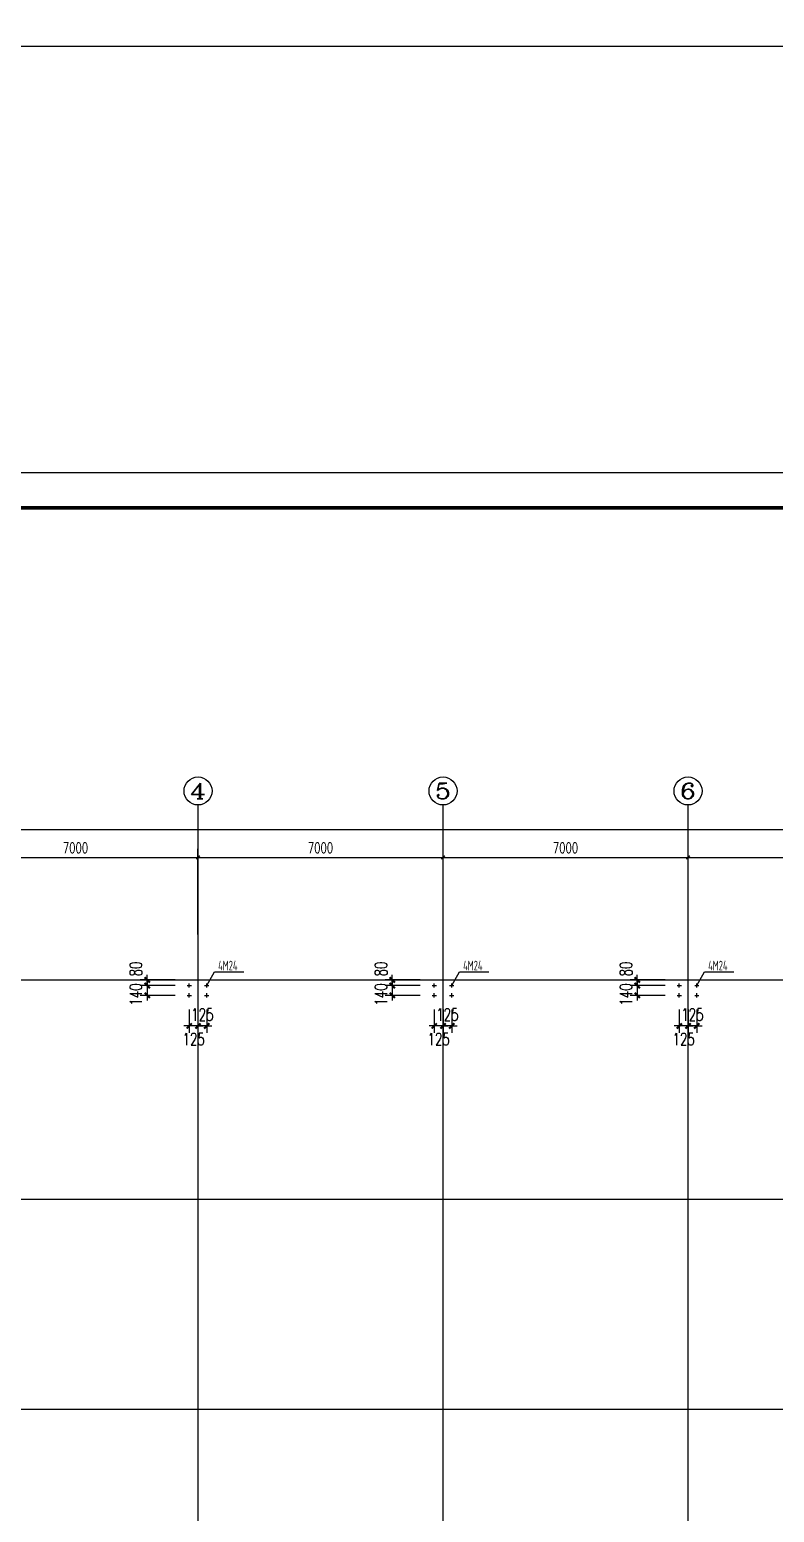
# Model space of a CAD drawing. Extents: x -17471 to 313636, y -71590 to 757901.
# Drawn here: x 215896 to 237172, y 298660 to 341025 of the extents above; entities that cross this region are included whole.
import ezdxf
from ezdxf.enums import TextEntityAlignment as Align

# ---------------------------------------------------------------- set-up
doc = ezdxf.new("R2010")
doc.units = 0
doc.header["$LTSCALE"] = 1000
doc.header["$MEASUREMENT"] = 0
for name, color, linetype in [('AXIS', 3, 'Continuous'), ('AXIS_TEXT', 7, 'Continuous'), ('DOTE', 1, 'Continuous'), ('PUB_DIM', 3, 'Continuous'), ('PUB_TITLE', 4, 'Continuous')]:
    doc.layers.add(name, color=color, linetype=linetype)
doc.styles.add('_SIMPLEX', font='sysz.shx', dxfattribs={"width": 0.8, "bigfont": 'syfs.shx'})
doc.styles.add('_TCH_AXIS', font='COMPLEX', dxfattribs={"bigfont": 'GBCBIG'})
doc.styles.add('_TCH_DIM_T3', font='SIMPLEX', dxfattribs={"width": 0.705882, "bigfont": 'GBCBIG'})
doc.styles.add('COMPLEX', font='COMPLEX')
doc.dimstyles.new('_TCH_ARCH&&100', dxfattribs={"dimtxt": 297.5, "dimasz": 100, "dimexe": 250, "dimexo": 300, "dimgap": 126.25, "dimtad": 1, "dimdec": 0, "dimzin": 0, "dimdsep": 46, "dimtxsty": '_TCH_DIM_T3', "dimblk": 'ARCHTICK', "dimcen": 0.09, "dimclrt": 7, "dimazin": 2, "dimtfac": 1, "dimtdec": 0, "dimtix": 1, "dimtmove": 2, "dimatfit": 3, "dimfxl": 0, "dimtolj": 1, "dimtzin": 0, "dimarcsym": 0})
doc.dimstyles.new('_TCH_ARCH&&150', dxfattribs={"dimtxt": 446.25, "dimasz": 150, "dimexe": 375, "dimexo": 450, "dimgap": 189.375, "dimtad": 1, "dimdec": 0, "dimzin": 0, "dimdsep": 46, "dimtxsty": '_TCH_DIM_T3', "dimblk": 'ARCHTICK', "dimcen": 0.09, "dimclrt": 7, "dimazin": 2, "dimtfac": 1, "dimtdec": 0, "dimtix": 1, "dimtmove": 2, "dimatfit": 3, "dimfxl": 0, "dimtolj": 1, "dimtzin": 0, "dimarcsym": 0})

# ---------------------------------------------------------------- blocks, each defined once
blk = doc.blocks.new('_ArchTick')
at = {"color": 0, "linetype": 'ByBlock', "const_width": 0.4}
blk.add_lwpolyline([(-0.5, -0.5), (0.5, 0.5)], dxfattribs=at)
blk = doc.blocks.new('*D421')
at = {"layer": 'Defpoints', "color": 0, "transparency": 16777216}
for p in [(220456, 313712), (219256, 313432), (220456, 313432)]:
    blk.add_point(p, dxfattribs=at)
at = {"layer": 'PUB_DIM', "color": 0, "lineweight": -2, "transparency": 16777216}
for p, q in [((220056, 313712), (219056, 313712)), ((219256, 313712), (219256, 313862)), ((219256, 313712), (219256, 313432)), ((220056, 313432), (219056, 313432)), ((219256, 313432), (219256, 313282))]:
    blk.add_line(p, q, dxfattribs=at)
at = {"layer": 'PUB_DIM', "color": 0, "lineweight": -2, "transparency": 16777216, "xscale": 150, "yscale": 150, "zscale": 150}
for p, rotation in [((219256, 313712), 270), ((219256, 313432), 90)]:
    blk.add_blockref('_ArchTick', p, dxfattribs=dict(at, rotation=rotation))
at = {"layer": 'PUB_DIM', "color": 7, "transparency": 16777216, "insert": (218931, 313457), "char_height": 350, "attachment_point": 5, "rotation": 90, "style": '_TCH_DIM_T3'}
blk.add_mtext('\\A1;140', dxfattribs=at)
blk = doc.blocks.new('*D422')
at = {"layer": 'Defpoints', "color": 0, "transparency": 16777216}
for p in [(219256, 313712), (220456, 313872), (220456, 313712)]:
    blk.add_point(p, dxfattribs=at)
at = {"layer": 'PUB_DIM', "color": 0, "lineweight": -2, "transparency": 16777216}
for p, q in [((219256, 313872), (219256, 314022)), ((220056, 313872), (219056, 313872)), ((220056, 313712), (219056, 313712)), ((219256, 313872), (219256, 313712)), ((219256, 313712), (219256, 313562))]:
    blk.add_line(p, q, dxfattribs=at)
at = {"layer": 'PUB_DIM', "color": 0, "lineweight": -2, "transparency": 16777216, "xscale": 150, "yscale": 150, "zscale": 150}
for p, rotation in [((219256, 313872), 270), ((219256, 313712), 90)]:
    blk.add_blockref('_ArchTick', p, dxfattribs=dict(at, rotation=rotation))
at = {"layer": 'PUB_DIM', "color": 7, "transparency": 16777216, "insert": (218931, 314186), "char_height": 350, "attachment_point": 5, "rotation": 90, "style": '_TCH_DIM_T3'}
blk.add_mtext('\\A1;80', dxfattribs=at)
blk = doc.blocks.new('*D423')
at = {"layer": 'Defpoints', "color": 0, "transparency": 16777216}
for p in [(220706, 313432), (220956, 313432), (220706, 312559)]:
    blk.add_point(p, dxfattribs=at)
at = {"layer": 'PUB_DIM', "color": 0, "lineweight": -2, "transparency": 16777216}
for p, q in [((220706, 313032), (220706, 312359)), ((220956, 313032), (220956, 312359)), ((220706, 312559), (220556, 312559)), ((220956, 312559), (220706, 312559)), ((220956, 312559), (221106, 312559))]:
    blk.add_line(p, q, dxfattribs=at)
at = {"layer": 'PUB_DIM', "color": 0, "lineweight": -2, "transparency": 16777216, "xscale": 150, "yscale": 150, "zscale": 150}
blk.add_blockref('_ArchTick', (220706, 312559), dxfattribs=at)
at = {"layer": 'PUB_DIM', "color": 0, "lineweight": -2, "transparency": 16777216, "xscale": 150, "yscale": 150, "zscale": 150, "rotation": 180}
blk.add_blockref('_ArchTick', (220956, 312559), dxfattribs=at)
at = {"layer": 'PUB_DIM', "color": 7, "transparency": 16777216, "insert": (220831, 312884), "char_height": 350, "attachment_point": 5, "style": '_TCH_DIM_T3'}
blk.add_mtext('\\A1;125', dxfattribs=at)
blk = doc.blocks.new('*D424')
at = {"layer": 'Defpoints', "color": 0, "transparency": 16777216}
for p in [(220456, 313432), (220706, 313432), (220456, 312559)]:
    blk.add_point(p, dxfattribs=at)
at = {"layer": 'PUB_DIM', "color": 0, "lineweight": -2, "transparency": 16777216}
for p, q in [((220456, 313032), (220456, 312359)), ((220706, 313032), (220706, 312359)), ((220456, 312559), (220306, 312559)), ((220706, 312559), (220456, 312559)), ((220706, 312559), (220856, 312559))]:
    blk.add_line(p, q, dxfattribs=at)
at = {"layer": 'PUB_DIM', "color": 0, "lineweight": -2, "transparency": 16777216, "xscale": 150, "yscale": 150, "zscale": 150}
blk.add_blockref('_ArchTick', (220456, 312559), dxfattribs=at)
at = {"layer": 'PUB_DIM', "color": 0, "lineweight": -2, "transparency": 16777216, "xscale": 150, "yscale": 150, "zscale": 150, "rotation": 180}
blk.add_blockref('_ArchTick', (220706, 312559), dxfattribs=at)
at = {"layer": 'PUB_DIM', "color": 7, "transparency": 16777216, "insert": (220581, 312180), "char_height": 350, "attachment_point": 5, "style": '_TCH_DIM_T3'}
blk.add_mtext('\\A1;125', dxfattribs=at)
blk = doc.blocks.new('*D425')
at = {"layer": 'Defpoints', "color": 0, "transparency": 16777216}
for p in [(227456, 313712), (226256, 313432), (227456, 313432)]:
    blk.add_point(p, dxfattribs=at)
at = {"layer": 'PUB_DIM', "color": 0, "lineweight": -2, "transparency": 16777216}
for p, q in [((227056, 313712), (226056, 313712)), ((226256, 313712), (226256, 313862)), ((226256, 313712), (226256, 313432)), ((227056, 313432), (226056, 313432)), ((226256, 313432), (226256, 313282))]:
    blk.add_line(p, q, dxfattribs=at)
at = {"layer": 'PUB_DIM', "color": 0, "lineweight": -2, "transparency": 16777216, "xscale": 150, "yscale": 150, "zscale": 150}
for p, rotation in [((226256, 313712), 270), ((226256, 313432), 90)]:
    blk.add_blockref('_ArchTick', p, dxfattribs=dict(at, rotation=rotation))
at = {"layer": 'PUB_DIM', "color": 7, "transparency": 16777216, "insert": (225931, 313457), "char_height": 350, "attachment_point": 5, "rotation": 90, "style": '_TCH_DIM_T3'}
blk.add_mtext('\\A1;140', dxfattribs=at)
blk = doc.blocks.new('*D426')
at = {"layer": 'Defpoints', "color": 0, "transparency": 16777216}
for p in [(226256, 313712), (227456, 313872), (227456, 313712)]:
    blk.add_point(p, dxfattribs=at)
at = {"layer": 'PUB_DIM', "color": 0, "lineweight": -2, "transparency": 16777216}
for p, q in [((226256, 313872), (226256, 314022)), ((227056, 313872), (226056, 313872)), ((227056, 313712), (226056, 313712)), ((226256, 313872), (226256, 313712)), ((226256, 313712), (226256, 313562))]:
    blk.add_line(p, q, dxfattribs=at)
at = {"layer": 'PUB_DIM', "color": 0, "lineweight": -2, "transparency": 16777216, "xscale": 150, "yscale": 150, "zscale": 150}
for p, rotation in [((226256, 313872), 270), ((226256, 313712), 90)]:
    blk.add_blockref('_ArchTick', p, dxfattribs=dict(at, rotation=rotation))
at = {"layer": 'PUB_DIM', "color": 7, "transparency": 16777216, "insert": (225931, 314186), "char_height": 350, "attachment_point": 5, "rotation": 90, "style": '_TCH_DIM_T3'}
blk.add_mtext('\\A1;80', dxfattribs=at)
blk = doc.blocks.new('*D427')
at = {"layer": 'Defpoints', "color": 0, "transparency": 16777216}
for p in [(227706, 313432), (227956, 313432), (227706, 312559)]:
    blk.add_point(p, dxfattribs=at)
at = {"layer": 'PUB_DIM', "color": 0, "lineweight": -2, "transparency": 16777216}
for p, q in [((227706, 313032), (227706, 312359)), ((227956, 313032), (227956, 312359)), ((227706, 312559), (227556, 312559)), ((227956, 312559), (227706, 312559)), ((227956, 312559), (228106, 312559))]:
    blk.add_line(p, q, dxfattribs=at)
at = {"layer": 'PUB_DIM', "color": 0, "lineweight": -2, "transparency": 16777216, "xscale": 150, "yscale": 150, "zscale": 150}
blk.add_blockref('_ArchTick', (227706, 312559), dxfattribs=at)
at = {"layer": 'PUB_DIM', "color": 0, "lineweight": -2, "transparency": 16777216, "xscale": 150, "yscale": 150, "zscale": 150, "rotation": 180}
blk.add_blockref('_ArchTick', (227956, 312559), dxfattribs=at)
at = {"layer": 'PUB_DIM', "color": 7, "transparency": 16777216, "insert": (227831, 312884), "char_height": 350, "attachment_point": 5, "style": '_TCH_DIM_T3'}
blk.add_mtext('\\A1;125', dxfattribs=at)
blk = doc.blocks.new('*D428')
at = {"layer": 'Defpoints', "color": 0, "transparency": 16777216}
for p in [(227456, 313432), (227706, 313432), (227456, 312559)]:
    blk.add_point(p, dxfattribs=at)
at = {"layer": 'PUB_DIM', "color": 0, "lineweight": -2, "transparency": 16777216}
for p, q in [((227456, 313032), (227456, 312359)), ((227706, 313032), (227706, 312359)), ((227456, 312559), (227306, 312559)), ((227706, 312559), (227456, 312559)), ((227706, 312559), (227856, 312559))]:
    blk.add_line(p, q, dxfattribs=at)
at = {"layer": 'PUB_DIM', "color": 0, "lineweight": -2, "transparency": 16777216, "xscale": 150, "yscale": 150, "zscale": 150}
blk.add_blockref('_ArchTick', (227456, 312559), dxfattribs=at)
at = {"layer": 'PUB_DIM', "color": 0, "lineweight": -2, "transparency": 16777216, "xscale": 150, "yscale": 150, "zscale": 150, "rotation": 180}
blk.add_blockref('_ArchTick', (227706, 312559), dxfattribs=at)
at = {"layer": 'PUB_DIM', "color": 7, "transparency": 16777216, "insert": (227581, 312180), "char_height": 350, "attachment_point": 5, "style": '_TCH_DIM_T3'}
blk.add_mtext('\\A1;125', dxfattribs=at)
blk = doc.blocks.new('*D429')
at = {"layer": 'Defpoints', "color": 0, "transparency": 16777216}
for p in [(234456, 313712), (233256, 313432), (234456, 313432)]:
    blk.add_point(p, dxfattribs=at)
at = {"layer": 'PUB_DIM', "color": 0, "lineweight": -2, "transparency": 16777216}
for p, q in [((234056, 313712), (233056, 313712)), ((233256, 313712), (233256, 313862)), ((233256, 313712), (233256, 313432)), ((234056, 313432), (233056, 313432)), ((233256, 313432), (233256, 313282))]:
    blk.add_line(p, q, dxfattribs=at)
at = {"layer": 'PUB_DIM', "color": 0, "lineweight": -2, "transparency": 16777216, "xscale": 150, "yscale": 150, "zscale": 150}
for p, rotation in [((233256, 313712), 270), ((233256, 313432), 90)]:
    blk.add_blockref('_ArchTick', p, dxfattribs=dict(at, rotation=rotation))
at = {"layer": 'PUB_DIM', "color": 7, "transparency": 16777216, "insert": (232931, 313457), "char_height": 350, "attachment_point": 5, "rotation": 90, "style": '_TCH_DIM_T3'}
blk.add_mtext('\\A1;140', dxfattribs=at)
blk = doc.blocks.new('*D430')
at = {"layer": 'Defpoints', "color": 0, "transparency": 16777216}
for p in [(233256, 313712), (234456, 313872), (234456, 313712)]:
    blk.add_point(p, dxfattribs=at)
at = {"layer": 'PUB_DIM', "color": 0, "lineweight": -2, "transparency": 16777216}
for p, q in [((233256, 313872), (233256, 314022)), ((234056, 313872), (233056, 313872)), ((234056, 313712), (233056, 313712)), ((233256, 313872), (233256, 313712)), ((233256, 313712), (233256, 313562))]:
    blk.add_line(p, q, dxfattribs=at)
at = {"layer": 'PUB_DIM', "color": 0, "lineweight": -2, "transparency": 16777216, "xscale": 150, "yscale": 150, "zscale": 150}
for p, rotation in [((233256, 313872), 270), ((233256, 313712), 90)]:
    blk.add_blockref('_ArchTick', p, dxfattribs=dict(at, rotation=rotation))
at = {"layer": 'PUB_DIM', "color": 7, "transparency": 16777216, "insert": (232931, 314186), "char_height": 350, "attachment_point": 5, "rotation": 90, "style": '_TCH_DIM_T3'}
blk.add_mtext('\\A1;80', dxfattribs=at)
blk = doc.blocks.new('*D431')
at = {"layer": 'Defpoints', "color": 0, "transparency": 16777216}
for p in [(234706, 313432), (234956, 313432), (234706, 312559)]:
    blk.add_point(p, dxfattribs=at)
at = {"layer": 'PUB_DIM', "color": 0, "lineweight": -2, "transparency": 16777216}
for p, q in [((234706, 313032), (234706, 312359)), ((234956, 313032), (234956, 312359)), ((234706, 312559), (234556, 312559)), ((234956, 312559), (234706, 312559)), ((234956, 312559), (235106, 312559))]:
    blk.add_line(p, q, dxfattribs=at)
at = {"layer": 'PUB_DIM', "color": 0, "lineweight": -2, "transparency": 16777216, "xscale": 150, "yscale": 150, "zscale": 150}
blk.add_blockref('_ArchTick', (234706, 312559), dxfattribs=at)
at = {"layer": 'PUB_DIM', "color": 0, "lineweight": -2, "transparency": 16777216, "xscale": 150, "yscale": 150, "zscale": 150, "rotation": 180}
blk.add_blockref('_ArchTick', (234956, 312559), dxfattribs=at)
at = {"layer": 'PUB_DIM', "color": 7, "transparency": 16777216, "insert": (234831, 312884), "char_height": 350, "attachment_point": 5, "style": '_TCH_DIM_T3'}
blk.add_mtext('\\A1;125', dxfattribs=at)
blk = doc.blocks.new('*D432')
at = {"layer": 'Defpoints', "color": 0, "transparency": 16777216}
for p in [(234456, 313432), (234706, 313432), (234456, 312559)]:
    blk.add_point(p, dxfattribs=at)
at = {"layer": 'PUB_DIM', "color": 0, "lineweight": -2, "transparency": 16777216}
for p, q in [((234456, 313032), (234456, 312359)), ((234706, 313032), (234706, 312359)), ((234456, 312559), (234306, 312559)), ((234706, 312559), (234456, 312559)), ((234706, 312559), (234856, 312559))]:
    blk.add_line(p, q, dxfattribs=at)
at = {"layer": 'PUB_DIM', "color": 0, "lineweight": -2, "transparency": 16777216, "xscale": 150, "yscale": 150, "zscale": 150}
blk.add_blockref('_ArchTick', (234456, 312559), dxfattribs=at)
at = {"layer": 'PUB_DIM', "color": 0, "lineweight": -2, "transparency": 16777216, "xscale": 150, "yscale": 150, "zscale": 150, "rotation": 180}
blk.add_blockref('_ArchTick', (234706, 312559), dxfattribs=at)
at = {"layer": 'PUB_DIM', "color": 7, "transparency": 16777216, "insert": (234581, 312180), "char_height": 350, "attachment_point": 5, "style": '_TCH_DIM_T3'}
blk.add_mtext('\\A1;125', dxfattribs=at)
blk = doc.blocks.new('*D1782')
at = {"layer": 'AXIS', "color": 0, "lineweight": -2, "transparency": 16777216}
for p, q in [((213706, 315172), (213706, 317622)), ((213706, 317372), (220706, 317372)), ((220706, 315172), (220706, 317622))]:
    blk.add_line(p, q, dxfattribs=at)
at = {"layer": 'Defpoints', "color": 0, "transparency": 16777216}
for p in [(220706, 317372), (213706, 314872), (220706, 314872)]:
    blk.add_point(p, dxfattribs=at)
at = {"layer": 'AXIS', "color": 0, "lineweight": -2, "transparency": 16777216, "xscale": 100, "yscale": 100, "zscale": 100, "rotation": 180}
blk.add_blockref('_ArchTick', (213706, 317372), dxfattribs=at)
at = {"layer": 'AXIS', "color": 0, "lineweight": -2, "transparency": 16777216, "xscale": 100, "yscale": 100, "zscale": 100}
blk.add_blockref('_ArchTick', (220706, 317372), dxfattribs=at)
at = {"layer": 'AXIS', "color": 7, "transparency": 16777216, "insert": (217206, 317647), "char_height": 297.5, "attachment_point": 5, "style": '_TCH_DIM_T3'}
blk.add_mtext('\\A1;7000', dxfattribs=at)
blk = doc.blocks.new('*D1783')
at = {"layer": 'AXIS', "color": 0, "lineweight": -2, "transparency": 16777216}
for p, q in [((220706, 315172), (220706, 317622)), ((220706, 317372), (227706, 317372)), ((227706, 315172), (227706, 317622))]:
    blk.add_line(p, q, dxfattribs=at)
at = {"layer": 'Defpoints', "color": 0, "transparency": 16777216}
for p in [(227706, 317372), (220706, 314872), (227706, 314872)]:
    blk.add_point(p, dxfattribs=at)
at = {"layer": 'AXIS', "color": 0, "lineweight": -2, "transparency": 16777216, "xscale": 100, "yscale": 100, "zscale": 100, "rotation": 180}
blk.add_blockref('_ArchTick', (220706, 317372), dxfattribs=at)
at = {"layer": 'AXIS', "color": 0, "lineweight": -2, "transparency": 16777216, "xscale": 100, "yscale": 100, "zscale": 100}
blk.add_blockref('_ArchTick', (227706, 317372), dxfattribs=at)
at = {"layer": 'AXIS', "color": 7, "transparency": 16777216, "insert": (224206, 317647), "char_height": 297.5, "attachment_point": 5, "style": '_TCH_DIM_T3'}
blk.add_mtext('\\A1;7000', dxfattribs=at)
blk = doc.blocks.new('*D1784')
at = {"layer": 'AXIS', "color": 0, "lineweight": -2, "transparency": 16777216}
for p, q in [((227706, 315172), (227706, 317622)), ((227706, 317372), (234706, 317372)), ((234706, 315172), (234706, 317622))]:
    blk.add_line(p, q, dxfattribs=at)
at = {"layer": 'Defpoints', "color": 0, "transparency": 16777216}
for p in [(234706, 317372), (227706, 314872), (234706, 314872)]:
    blk.add_point(p, dxfattribs=at)
at = {"layer": 'AXIS', "color": 0, "lineweight": -2, "transparency": 16777216, "xscale": 100, "yscale": 100, "zscale": 100, "rotation": 180}
blk.add_blockref('_ArchTick', (227706, 317372), dxfattribs=at)
at = {"layer": 'AXIS', "color": 0, "lineweight": -2, "transparency": 16777216, "xscale": 100, "yscale": 100, "zscale": 100}
blk.add_blockref('_ArchTick', (234706, 317372), dxfattribs=at)
at = {"layer": 'AXIS', "color": 7, "transparency": 16777216, "insert": (231206, 317647), "char_height": 297.5, "attachment_point": 5, "style": '_TCH_DIM_T3'}
blk.add_mtext('\\A1;7000', dxfattribs=at)
blk = doc.blocks.new('*D1785')
at = {"layer": 'AXIS', "color": 0, "lineweight": -2, "transparency": 16777216}
for p, q in [((234706, 315172), (234706, 317622)), ((234706, 317372), (241706, 317372)), ((241706, 315172), (241706, 317622))]:
    blk.add_line(p, q, dxfattribs=at)
at = {"layer": 'Defpoints', "color": 0, "transparency": 16777216}
for p in [(241706, 317372), (234706, 314872), (241706, 314872)]:
    blk.add_point(p, dxfattribs=at)
at = {"layer": 'AXIS', "color": 0, "lineweight": -2, "transparency": 16777216, "xscale": 100, "yscale": 100, "zscale": 100, "rotation": 180}
blk.add_blockref('_ArchTick', (234706, 317372), dxfattribs=at)
at = {"layer": 'AXIS', "color": 0, "lineweight": -2, "transparency": 16777216, "xscale": 100, "yscale": 100, "zscale": 100}
blk.add_blockref('_ArchTick', (241706, 317372), dxfattribs=at)
at = {"layer": 'AXIS', "color": 7, "transparency": 16777216, "insert": (238206, 317647), "char_height": 297.5, "attachment_point": 5, "style": '_TCH_DIM_T3'}
blk.add_mtext('\\A1;7000', dxfattribs=at)
blk = doc.blocks.new('*D1794')
at = {"layer": 'AXIS', "color": 0, "lineweight": -2, "transparency": 16777216}
for p, q in [((199706, 315172), (199706, 318422)), ((199706, 318172), (297706, 318172)), ((297706, 315172), (297706, 318422))]:
    blk.add_line(p, q, dxfattribs=at)
at = {"layer": 'Defpoints', "color": 0, "transparency": 16777216}
for p in [(297706, 318172), (199706, 314872), (297706, 314872)]:
    blk.add_point(p, dxfattribs=at)
at = {"layer": 'AXIS', "color": 0, "lineweight": -2, "transparency": 16777216, "xscale": 100, "yscale": 100, "zscale": 100, "rotation": 180}
blk.add_blockref('_ArchTick', (199706, 318172), dxfattribs=at)
at = {"layer": 'AXIS', "color": 0, "lineweight": -2, "transparency": 16777216, "xscale": 100, "yscale": 100, "zscale": 100}
blk.add_blockref('_ArchTick', (297706, 318172), dxfattribs=at)
at = {"layer": 'AXIS', "color": 7, "transparency": 16777216, "insert": (248706, 318447), "char_height": 297.5, "attachment_point": 5, "style": '_TCH_DIM_T3'}
blk.add_mtext('\\A1;98000', dxfattribs=at)
blk = doc.blocks.new('_AXISO')
blk.add_circle((0, 0), 0.5)
at = {"layer": 'AXIS_TEXT', "style": 'COMPLEX', "width": 1.041667}
blk.add_attdef('A', text='', height=0.56, dxfattribs=at).set_placement((-0.25, -0.28), (0.25, -0.28), align=Align.FIT)

msp = doc.modelspace()

# ---------------------------------------------------------------- linework, layer by layer
at = {"color": 1}
for p, q in [((220396.1, 313712.5), (220516.1, 313712.5)), ((220456.1, 313652.5), (220456.1, 313772.5)), ((220896.1, 313712.5), (221016.1, 313712.5)), ((220956.1, 313652.5), (220956.1, 313772.5)), ((227396.1, 313712.5), (227516.1, 313712.5)), ((227456.1, 313652.5), (227456.1, 313772.5)), ((227896.1, 313712.5), (228016.1, 313712.5)), ((227956.1, 313652.5), (227956.1, 313772.5)), ((234396.1, 313712.5), (234516.1, 313712.5)), ((234456.1, 313652.5), (234456.1, 313772.5)), ((234896.1, 313712.5), (235016.1, 313712.5)), ((234956.1, 313652.5), (234956.1, 313772.5)), ((220396.1, 313432.5), (220516.1, 313432.5)), ((220456.1, 313372.5), (220456.1, 313492.5)), ((220896.1, 313432.5), (221016.1, 313432.5)), ((220956.1, 313372.5), (220956.1, 313492.5)), ((227396.1, 313432.5), (227516.1, 313432.5)), ((227456.1, 313372.5), (227456.1, 313492.5)), ((227896.1, 313432.5), (228016.1, 313432.5)), ((227956.1, 313372.5), (227956.1, 313492.5)), ((234396.1, 313432.5), (234516.1, 313432.5)), ((234456.1, 313372.5), (234456.1, 313492.5)), ((234896.1, 313432.5), (235016.1, 313432.5)), ((234956.1, 313372.5), (234956.1, 313492.5))]:
    msp.add_line(p, q, dxfattribs=at)
for points in [[(220956.1, 313712.5), (221178.3, 314100.4), (222012.6, 314100.4)], [(227956.1, 313712.5), (228178.3, 314100.4), (229012.6, 314100.4)], [(234956.1, 313712.5), (235178.3, 314100.4), (236012.6, 314100.4)]]:
    msp.add_lwpolyline(points)
at = {"layer": 'AXIS'}
for p, q in [((220706.1, 314872.5), (220706.1, 318872.5)), ((227706.1, 314872.5), (227706.1, 318872.5)), ((234706.1, 314872.5), (234706.1, 318872.5))]:
    msp.add_line(p, q, dxfattribs=at)
at = {"layer": 'DOTE'}
for p, q in [((220706.1, 288352.5), (220706.1, 314872.5)), ((227706.1, 288352.5), (227706.1, 314872.5)), ((234706.1, 288352.5), (234706.1, 314872.5)), ((198706.1, 313872.5), (298706.1, 313872.5)), ((198706.1, 307612.5), (298706.1, 307612.5)), ((198706.1, 301612.5), (298706.1, 301612.5))]:
    msp.add_line(p, q, dxfattribs=at)
at = {"layer": 'PUB_TITLE'}
for points in [[(187535.9, 340550.4), (313635.9, 340550.4), (313635.9, 399950.4), (187535.9, 399950.4)], [(187535.9, 268960.3), (313635.9, 268960.3), (313635.9, 328360.3), (187535.9, 328360.3)]]:
    msp.add_lwpolyline(points, close=True, dxfattribs=at)
at = {"layer": 'PUB_TITLE', "const_width": 100}
msp.add_lwpolyline([(190035.9, 269960.3), (312635.9, 269960.3), (312635.9, 327360.3), (190035.9, 327360.3)], close=True, dxfattribs=at)

# ---------------------------------------------------------------- block references
at = {"layer": 'AXIS'}
ref = msp.add_blockref('_AXISO', (220706.1, 319272.5), dxfattribs=dict(at, xscale=800, yscale=800, zscale=800))
ref.add_attrib('A', '4', dxfattribs={"layer": 'AXIS_TEXT', "height": 452.5, "style": '_TCH_AXIS', "width": 1.3125}).set_placement((220479.8, 319046.2), (220932.3, 319046.2), align=Align.FIT)
ref = msp.add_blockref('_AXISO', (227706.1, 319272.5), dxfattribs=dict(at, xscale=800, yscale=800, zscale=800))
ref.add_attrib('A', '5', dxfattribs={"layer": 'AXIS_TEXT', "height": 452.5, "style": '_TCH_AXIS', "width": 1.5}).set_placement((227479.8, 319046.2), (227932.3, 319046.2), align=Align.FIT)
ref = msp.add_blockref('_AXISO', (234706.1, 319272.5), dxfattribs=dict(at, xscale=800, yscale=800, zscale=800))
ref.add_attrib('A', '6', dxfattribs={"layer": 'AXIS_TEXT', "height": 452.5, "style": '_TCH_AXIS', "width": 1.5}).set_placement((234479.8, 319046.2), (234932.3, 319046.2), align=Align.FIT)

# ---------------------------------------------------------------- texts
at = {"color": 3, "linetype": 'ByBlock', "style": '_SIMPLEX', "width": 0.65}
for p in [(221281.4, 314143.9), (228281.4, 314143.9), (235281.4, 314143.9)]:
    msp.add_text('4M24', height=276.96, dxfattribs=at).set_placement(p)

# ---------------------------------------------------------------- dimensions: what is measured, and where the dimension line sits
at = {"layer": 'AXIS'}
for p1, p2, distance, picture, middle in [((199706.1, 314872.5), (297706.1, 314872.5), 3300, '*D1794', (248706.1, 318447.5)), ((213706.1, 314872.5), (220706.1, 314872.5), 2500, '*D1782', (217206.1, 317647.5)), ((220706.1, 314872.5), (227706.1, 314872.5), 2500, '*D1783', (224206.1, 317647.5)), ((227706.1, 314872.5), (234706.1, 314872.5), 2500, '*D1784', (231206.1, 317647.5)), ((234706.1, 314872.5), (241706.1, 314872.5), 2500, '*D1785', (238206.1, 317647.5))]:
    dim = msp.add_aligned_dim(p1=p1, p2=p2, distance=distance, dimstyle='_TCH_ARCH&&100', dxfattribs=at)
    dim.commit()
    dim.dimension.update_dxf_attribs({"geometry": picture, "text_midpoint": middle})
at = {"layer": 'PUB_DIM'}
for base, p1, p2, picture, middle in [((219256.1, 313712.5), (220456.1, 313872.5), (220456.1, 313712.5), '*D422', (218931.1, 314185.8)), ((226256.1, 313712.5), (227456.1, 313872.5), (227456.1, 313712.5), '*D426', (225931.1, 314185.8)), ((233256.1, 313712.5), (234456.1, 313872.5), (234456.1, 313712.5), '*D430', (232931.1, 314185.8)), ((219256.1, 313432.5), (220456.1, 313712.5), (220456.1, 313432.5), '*D421', (218931.1, 313457)), ((226256.1, 313432.5), (227456.1, 313712.5), (227456.1, 313432.5), '*D425', (225931.1, 313457)), ((233256.1, 313432.5), (234456.1, 313712.5), (234456.1, 313432.5), '*D429', (232931.1, 313457))]:
    dim = msp.add_linear_dim(base=base, p1=p1, p2=p2, angle=270, dimstyle='_TCH_ARCH&&150', override={"dimtxt": 350, "dimexe": 200, "dimexo": 400, "dimgap": 150, "dimlfac": 0.5}, dxfattribs=at)
    dim.commit()
    dim.dimension.update_dxf_attribs({"geometry": picture, "text_midpoint": middle, "dimtype": 128})
for base, p1, p2, picture, middle in [((220456.1, 312558.5), (220706.1, 313432.5), (220456.1, 313432.5), '*D424', (220581.1, 312180.3)), ((227456.1, 312558.5), (227706.1, 313432.5), (227456.1, 313432.5), '*D428', (227581.1, 312180.3)), ((234456.1, 312558.5), (234706.1, 313432.5), (234456.1, 313432.5), '*D432', (234581.1, 312180.3))]:
    dim = msp.add_linear_dim(base=base, p1=p1, p2=p2, dimstyle='_TCH_ARCH&&150', override={"dimtxt": 350, "dimexe": 200, "dimexo": 400, "dimgap": 150, "dimlfac": 0.5}, dxfattribs=at)
    dim.commit()
    dim.dimension.update_dxf_attribs({"geometry": picture, "text_midpoint": middle, "dimtype": 128})
for base, p1, p2, picture, middle in [((220706.1, 312558.5), (220956.1, 313432.5), (220706.1, 313432.5), '*D423', (220831.1, 312883.5)), ((227706.1, 312558.5), (227956.1, 313432.5), (227706.1, 313432.5), '*D427', (227831.1, 312883.5)), ((234706.1, 312558.5), (234956.1, 313432.5), (234706.1, 313432.5), '*D431', (234831.1, 312883.5))]:
    dim = msp.add_linear_dim(base=base, p1=p1, p2=p2, dimstyle='_TCH_ARCH&&150', override={"dimtxt": 350, "dimexe": 200, "dimexo": 400, "dimgap": 150, "dimlfac": 0.5}, dxfattribs=at)
    dim.commit()
    dim.dimension.update_dxf_attribs({"geometry": picture, "text_midpoint": middle})

doc.saveas('drawing.dxf')
